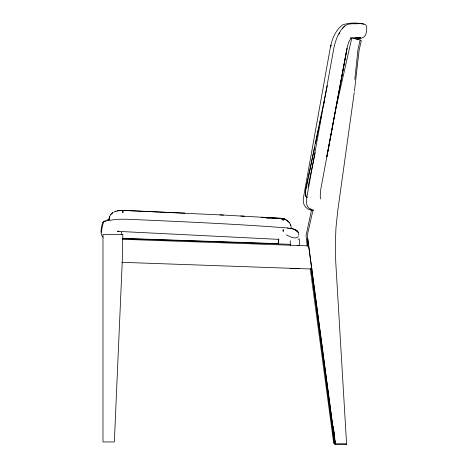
<?xml version="1.0" encoding="UTF-8"?>
<svg xmlns="http://www.w3.org/2000/svg" width="468" height="468" viewBox="0 0 468 468"><rect width="100%" height="100%" fill="white"/><g stroke="black" fill="none" stroke-linecap="round" stroke-linejoin="round"><path stroke-width="0.7" d="M278.314 242.611L278.314 238.896M311.243 269.018L311.413 264.075M108.874 220.013L109.559 216.702M291.242 228.489C291.582 223.154 286.434 218.404 281.057 218.462M307.172 197.484L305.978 196.642L305.428 195.115L305.709 189.364L327.331 85.626M306.686 198.134C306.183 201.854 306.201 206.903 309.951 208.985M121.294 234.205L121.51 232.122M354.797 79.355L358.002 49.315L360.144 40.02L351.831 37.879L336.673 104.926M305.709 189.364L305.428 195.115M305.487 192.576L305.867 189.405M354.451 91.079L359.114 50.158L361.255 40.856L360.144 40.02M354.27 92.389L337.785 210.471L335.965 227.676L335.287 244.969L335.761 262.261L346.618 444.471L337.13 444.582L335.129 443.91L307.71 238.645L335.129 443.91L333.678 430.051M108.816 219.825L109.489 216.725L110.653 214.754M306.856 197.051L333.959 47.531C335.772 39.686 338.627 31.52 344.787 26.003C349.192 22.441 355.259 24.418 360.448 23.482M326.916 156.774L346.999 48.602L320.492 190.868L320.241 196.332L320.75 198.97M326.752 156.833L347.396 46.531L348.912 41.646L351.175 37.809L350.222 38.733L350.842 38.148M308.038 186.907L315.192 152.703M306.019 188.692L308.114 178.706M308.412 177.278L314.701 147.321M315.45 143.758L317.544 133.772M317.842 132.345L318.889 127.354M319.638 123.786L321.732 113.8M323.382 105.955L324.581 100.251M311.548 209.939L306.043 235.527L307.236 246.279M313.074 209.676L307.78 233.193L307.534 238.779M102.363 223.142C101.597 227.629 99.409 233.754 103.1 237.247M335.767 444.132L333.76 443.459L310.249 268.667M101.819 230.876L101.31 232.192L102.51 225.155L103.317 223.242M338.931 34.07L339.639 32.783M110.588 214.777L112.993 212.513M344.787 26.003L342.389 28.408M298.449 236.679C294.963 239.897 289.809 236.369 286.34 234.842M111.208 214.022L112.928 212.536M122.832 210.389L122.926 212.636L122.832 210.389L184.895 213.11M119.001 231.057L117.351 231.338L278.799 239.376M113.777 212.022L115.918 211.173M106.523 220.13L109.296 219.469M107.184 220.685L116.637 219.316L126.53 219.205C180.157 221.592 233.836 223.833 287.352 227.969C290.997 228.788 295.946 228.659 298.122 232.274L297.502 231.35L298.485 232.842L298.853 235.275M115.362 211.296L117.796 210.98M117.813 210.781L121.434 210.489M117.591 210.811L121.522 210.506M350.433 38.119L351.135 38.083M280.525 218.369L282.064 218.749L280.771 218.357M357.271 38.072C365.391 39.534 367.029 34.047 366.713 26.36L365.607 24.757C358.406 22.429 349.514 22.464 342.424 24.95C335.62 30.192 332.21 38.663 330.461 46.829L303.691 196.414C301.989 203.767 305.042 209.611 313.01 210.541M297.987 239.107L299.385 239.107L299.385 245.56L297.291 245.56M299.385 268.597L290.295 268.597L290.295 268.275M358.131 23.4L363.829 23.886M354.054 37.674L360.056 37.814L355.516 37.703M356.604 37.738L360.939 37.931L359.693 37.662M122.739 238.37L278.466 243.652M122.084 238.604L290.739 244.325M122.628 239.277L308.611 245.864M121.896 262.314L312.197 269.053M269.591 217.86L263.788 217.608L268.86 217.842M279.683 218.334L266.105 217.755L281.139 218.351L261.589 217.234M122.914 210.366L223.452 215.069M219.978 214.87L244.46 216.239M240.839 216.023L265.35 217.456M287.352 227.969L288.358 228.138M289.604 228.343L290.803 228.548M281.063 218.457L285.111 219.258L289.329 222.493M359.629 37.651L360.752 37.89M290.569 228.097L295.173 229.507L297.238 231.18M352.351 37.849L358.821 39.605M311.091 209.424L313.443 210.313M307.224 197.449L306.119 196.677L305.51 193.22M346.8 444.384L345.296 443.74L335.31 443.822L334.556 436.574M283.456 220.732L281.637 218.772L282.017 219.264M296.993 230.835L297.601 231.701M290.441 224.418L290.798 225.324M311.249 268.515L334.866 444.073L333.824 433.906M311.202 268.609L334.456 443.986L332.631 425.845M333.292 426.418L333.432 427.91M334.181 432.947L334.404 435.123M333.725 430.086L335.146 443.863M332.339 422.943L332.485 424.394M290.295 240.722L290.295 245.56M278.805 239.189A580.232 1.966 -88.1 0 1 278.308 242.711M122.815 234.404L122.382 258.547L114.344 441.944L102.978 441.944L102.978 234.404L122.815 234.404M283.181 229.665L283.163 231.332L283.181 229.665M331.069 45.361L330.461 46.829L331.069 45.361M103.352 221.914L102.644 222.709L103.937 221.58L103.352 221.914M104.733 221.136L104.247 221.358L106.312 220.919L104.733 221.136M283.848 218.977L281.736 218.679L285.421 219.41L283.848 218.977M283.795 218.971L281.549 218.609L285.299 219.363L283.795 218.971M296.577 230.73L296.174 230.472L297.49 231.449L296.577 230.73M296.104 230.285L295.671 229.964L296.104 230.285M311.132 209.436L310.524 208.915L311.132 209.436M308.236 246.121L307.265 238.896L308.225 246.145"/></g></svg>
